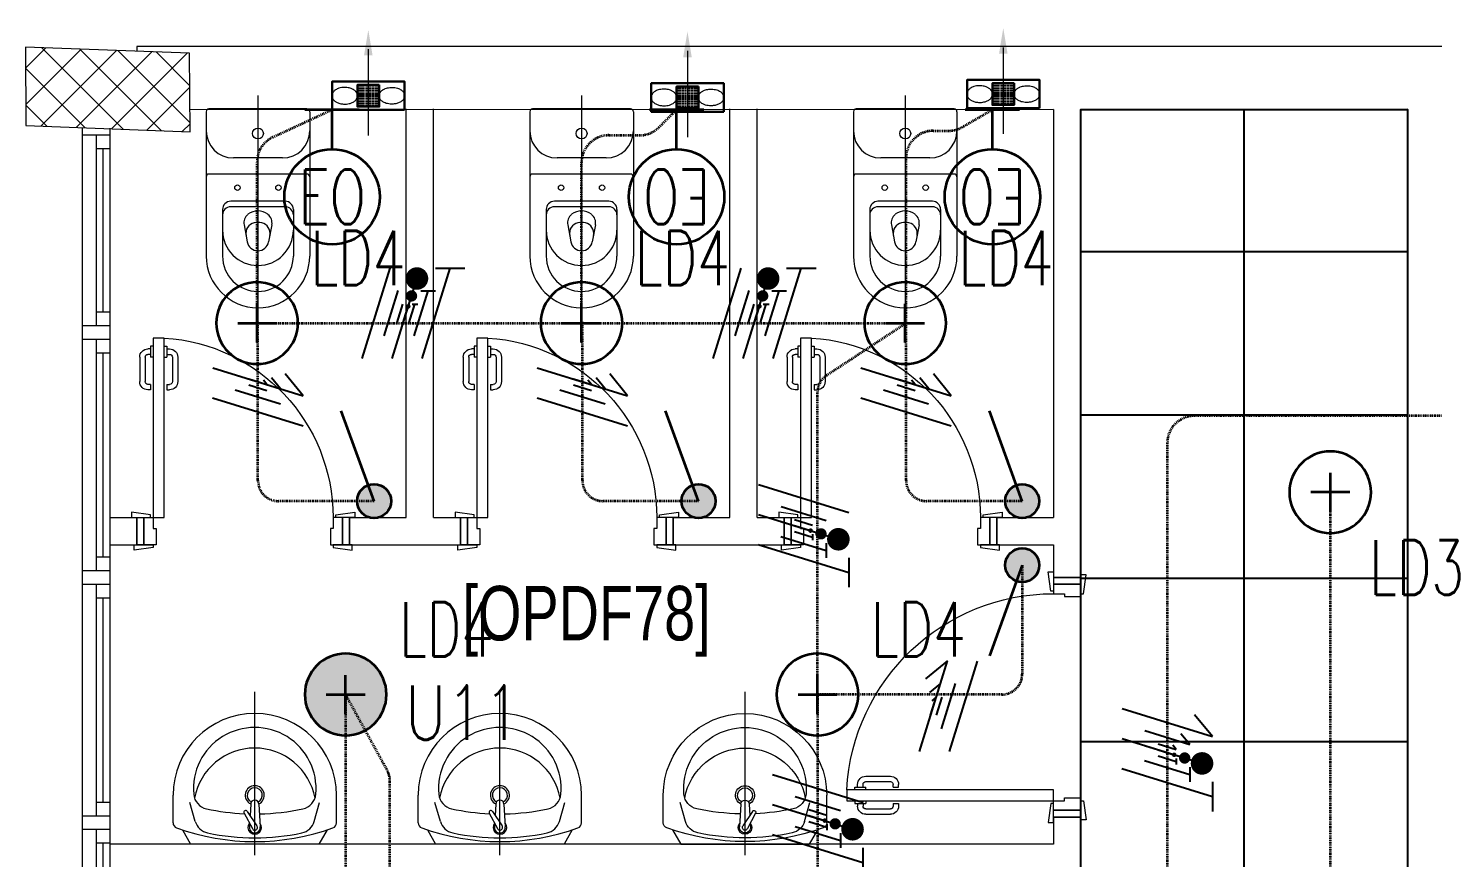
# Model space of a CAD drawing. Extents: x -12260 to 184725, y -29287 to 19916.
# Drawn here: x -1814 to 3344, y 5860 to 8907 of the extents above; entities that cross this region are included whole.
import ezdxf
from ezdxf.enums import TextEntityAlignment as Align

# ---------------------------------------------------------------- set-up
doc = ezdxf.new("R2010")
doc.units = 0
doc.header["$LTSCALE"] = 0.25
doc.linetypes.add('DASHDOT', pattern=[25.4, 12.7, -6.35, 0, -6.35])
doc.linetypes.add('DASHED2', pattern=[9.525, 6.35, -3.175])
for name, color, linetype, lineweight in [('01-First Floor-FUR$0$72_EGR_BASE_TEXT', 252, 'Continuous', 5), ('01-First Floor-FUR$0$Aluminum', 251, 'Continuous', 5), ('01-First Floor-FUR$0$C-HYDR-CTCH', 251, 'Continuous', 5), ('01-First Floor-FUR$0$Hatch', 252, 'Continuous', 5), ('01-First Floor-FUR$0$SANIT', 250, 'Continuous', 5), ('01-First Floor-FUR$0$Walls', 251, 'Continuous', 5), ('01-First Floor-FUR$0$Wooden Joinery', 251, 'Continuous', 5), ('E-LITE-CIRC', 6, 'Continuous', 25), ('E-LITE-CIRC-NUMB', 6, 'Continuous', 25), ('E-LITE-CLNG @ 100', 150, 'Continuous', 35), ('E-LITE-CLNG-CNDT', 6, 'DASHDOT', 35), ('E-LITE-CTRL', 6, 'Continuous', 25), ('E-LITE-IDEN', 6, 'Continuous', 25), ('E-LITE-SWCH @ 100', 3, 'Continuous', 35), ('E-POWR-CIRC-NUMB', 6, 'Continuous', 25), ('E-POWR-WALL @ 100', 4, 'Continuous', 35), ('E-POWR-WIRE', 6, 'Continuous', 25), ('E-POWR-WIRE @ 100', 6, 'Continuous', 25), ('E-POWR-WIRE @ 20', 6, 'Continuous', 25), ('E-POWR-WIRE @ 50', 6, 'Continuous', 25)]:
    doc.layers.add(name, color=color, linetype=linetype, lineweight=lineweight)
for name, color, linetype in [('01-First Floor-FUR$0$FALSE CEILING', 251, 'Continuous'), ('E-POWR-IDEN', 101, 'Continuous'), ('MC-EX-EQPM', 2, 'Continuous')]:
    doc.layers.add(name, color=color, linetype=linetype)
doc.styles.add('01-First Floor-FUR$0$X3G_ENTITY_9F38', font='swisscl.ttf', dxfattribs={"height": 0.2})
doc.styles.add('DC_SIMPLEX', font='SIMPLEX.shx', dxfattribs={"width": 0.7})

# ---------------------------------------------------------------- blocks, each defined once
blk = doc.blocks.new('DC_LT-CL-Point')
for p, q in [((0, -0.711), (0, 0.711)), ((0.711, 0), (-0.711, 0))]:
    blk.add_line(p, q)
blk.add_circle((0, 0), 1.5)
at = {"layer": 'E-LITE-CIRC-NUMB', "style": 'DC_SIMPLEX', "width": 0.7, "flags": 8}
blk.add_attdef('CIRCUIT', text='', height=2, rotation=360, dxfattribs=at).set_placement((-3.364, 1.5), align=Align.RIGHT)
at = {"layer": 'E-LITE-CTRL', "style": 'DC_SIMPLEX', "width": 0.7, "flags": 8}
blk.add_attdef('CONTROL', (3.364, -3.498), '', height=2, rotation=360, dxfattribs=at)
at = {"layer": 'E-LITE-IDEN', "style": 'DC_SIMPLEX', "width": 0.7, "flags": 8}
blk.add_attdef('TYPE', (3.364, 1.5), '', height=2, rotation=360, dxfattribs=at)
blk = doc.blocks.new('*U36')
blk.add_hatch(color=256).paths.add_polyline_path([(-0.08, -0.88, 1), (0.88, -0.08, 1)])
blk.add_line((0.4, -0.48), (1.607, -3.799))
blk.add_circle((0.4, -0.48), 0.625)
at = {"layer": 'E-LITE-CTRL', "style": 'DC_SIMPLEX', "width": 0.7, "flags": 8}
blk.add_attdef('CONTROL', (-26.627, -10.116), '', height=2, rotation=360, dxfattribs=at)
at = {"layer": 'E-LITE-IDEN', "style": 'DC_SIMPLEX', "width": 0.7, "flags": 8}
blk.add_attdef('TYPE', text='', height=2, rotation=360, dxfattribs=at).set_placement((-31.991, -10.116), align=Align.RIGHT)
blk = doc.blocks.new('*U303')
h = blk.add_hatch(color=254)
h.dxf.hatch_style = 1
edge = h.paths.add_edge_path()
edge.add_arc((0, 0), 1.5, 0, 360)
for p, q in [((0, -0.711), (0, 0.711)), ((0.711, 0), (-0.711, 0))]:
    blk.add_line(p, q)
blk.add_circle((0, 0), 1.5)
at = {"layer": 'E-LITE-CIRC-NUMB', "style": 'DC_SIMPLEX', "width": 0.7, "flags": 8}
blk.add_attdef('CIRCUIT', text='', height=2, rotation=360, dxfattribs=at).set_placement((-3.364, 1.5), align=Align.RIGHT)
at = {"layer": 'E-LITE-CTRL', "style": 'DC_SIMPLEX', "width": 0.7, "flags": 8}
blk.add_attdef('CONTROL', (3.364, -3.498), '', height=2, rotation=360, dxfattribs=at)
at = {"layer": 'E-LITE-IDEN', "style": 'DC_SIMPLEX', "width": 0.7, "flags": 8}
blk.add_attdef('TYPE', (3.364, 1.5), '', height=2, rotation=360, dxfattribs=at)
blk = doc.blocks.new('*U37')
blk.add_hatch(color=256).paths.add_polyline_path([(0.625, 0.625, 1), (-0.625, 0.625, 1)])
blk.add_line((0, 0.625), (1.2, 3.947))
blk.add_circle((0, 0.625), 0.625)
at = {"layer": 'E-LITE-CTRL', "style": 'DC_SIMPLEX', "width": 0.7, "flags": 8}
blk.add_attdef('CONTROL', (-26.627, -10.116), '', height=2, rotation=360, dxfattribs=at)
at = {"layer": 'E-LITE-IDEN', "style": 'DC_SIMPLEX', "width": 0.7, "flags": 8}
blk.add_attdef('TYPE', text='', height=2, rotation=360, dxfattribs=at).set_placement((-31.991, -10.116), align=Align.RIGHT)
blk = doc.blocks.new('*U40')
for p, q in [((-1.658, 1.617), (1.663, 0.587)), ((1.663, 0.587), (1.004, 1.389)), ((-1.66, 0.515), (1.66, -0.515)), ((-1.663, -0.587), (1.658, -1.617)), ((1.659, -1.078), (1.657, -2.157))]:
    blk.add_line(p, q)
at = {"const_width": 0.414}
blk.add_lwpolyline([(1.278, -0.19, 1), (1.277, -0.604, 1)], format="xyb", close=True, dxfattribs=at)
blk = doc.blocks.new('*U690')
at = {"layer": 'E-POWR-WIRE @ 100', "xscale": 100, "yscale": 100, "zscale": 100}
blk.add_blockref('*U40', (2368.9, 6246.7), dxfattribs=at)
at = {"layer": 'E-POWR-WIRE @ 20', "xscale": 20, "yscale": 20, "zscale": 20}
blk.add_blockref('*U40', (2368.9, 6246.7), dxfattribs=at)
at = {"layer": 'E-POWR-WIRE @ 50', "xscale": 50, "yscale": 50, "zscale": 50}
blk.add_blockref('*U40', (2368.9, 6246.7), dxfattribs=at)
blk = doc.blocks.new('*U43')
for p, q in [((-1.658, 1.617), (1.663, 0.587)), ((-1.66, 0.515), (1.66, -0.515)), ((-1.663, -0.587), (1.658, -1.617)), ((1.659, -1.078), (1.657, -2.157))]:
    blk.add_line(p, q)
at = {"const_width": 0.414}
blk.add_lwpolyline([(1.278, -0.19, 1), (1.277, -0.604, 1)], format="xyb", close=True, dxfattribs=at)
blk = doc.blocks.new('*U736')
at = {"layer": 'E-POWR-WIRE @ 100', "xscale": 100, "yscale": 100, "zscale": 100}
blk.add_blockref('*U43', (1085.7, 6004.9), dxfattribs=at)
at = {"layer": 'E-POWR-WIRE @ 20', "xscale": 20, "yscale": 20, "zscale": 20}
blk.add_blockref('*U43', (1085.7, 6004.9), dxfattribs=at)
at = {"layer": 'E-POWR-WIRE @ 50', "xscale": 50, "yscale": 50, "zscale": 50}
blk.add_blockref('*U43', (1085.7, 6004.9), dxfattribs=at)
blk = doc.blocks.new('*U737')
at = {"layer": 'E-POWR-WIRE @ 100', "xscale": 100, "yscale": 100, "zscale": 100}
blk.add_blockref('*U43', (1033.6, 7069.7), dxfattribs=at)
at = {"layer": 'E-POWR-WIRE @ 20', "xscale": 20, "yscale": 20, "zscale": 20}
blk.add_blockref('*U43', (1033.6, 7069.7), dxfattribs=at)
at = {"layer": 'E-POWR-WIRE @ 50', "xscale": 50, "yscale": 50, "zscale": 50}
blk.add_blockref('*U43', (1033.6, 7069.7), dxfattribs=at)
blk = doc.blocks.new('*U44')
for p, q in [((-1.617, -1.658), (-0.587, 1.663)), ((-0.515, -1.66), (0.515, 1.66)), ((0.587, -1.663), (1.617, 1.658)), ((1.078, 1.659), (2.157, 1.657))]:
    blk.add_line(p, q)
at = {"const_width": 0.414}
blk.add_lwpolyline([(0.19, 1.278, 1), (0.604, 1.277, 1)], format="xyb", close=True, dxfattribs=at)
blk = doc.blocks.new('*U738')
at = {"layer": 'E-POWR-WIRE @ 100', "xscale": 100, "yscale": 100, "zscale": 100}
blk.add_blockref('*U44', (863.6, 7859.7), dxfattribs=at)
at = {"layer": 'E-POWR-WIRE @ 20', "xscale": 20, "yscale": 20, "zscale": 20}
blk.add_blockref('*U44', (863.6, 7859.7), dxfattribs=at)
at = {"layer": 'E-POWR-WIRE @ 50', "xscale": 50, "yscale": 50, "zscale": 50}
blk.add_blockref('*U44', (863.6, 7859.7), dxfattribs=at)
blk = doc.blocks.new('*U739')
at = {"layer": 'E-POWR-WIRE @ 100', "xscale": 100, "yscale": 100, "zscale": 100}
blk.add_blockref('*U44', (-425.7, 7859.7, 0), dxfattribs=at)
at = {"layer": 'E-POWR-WIRE @ 20', "xscale": 20, "yscale": 20, "zscale": 20}
blk.add_blockref('*U44', (-425.7, 7859.7, 0), dxfattribs=at)
at = {"layer": 'E-POWR-WIRE @ 50', "xscale": 50, "yscale": 50, "zscale": 50}
blk.add_blockref('*U44', (-425.7, 7859.7, 0), dxfattribs=at)
blk = doc.blocks.new('*U45')
for p, q in [((-1.66, 0.515), (1.66, -0.515)), ((1.66, -0.515), (1.001, 0.287)), ((-1.663, -0.587), (1.658, -1.617))]:
    blk.add_line(p, q)
blk = doc.blocks.new('*U749')
at = {"layer": 'E-POWR-WIRE @ 100', "xscale": 100, "yscale": 100, "zscale": 100}
blk.add_blockref('*U45', (1409.9, 7608.3), dxfattribs=at)
at = {"layer": 'E-POWR-WIRE @ 20', "xscale": 20, "yscale": 20, "zscale": 20}
blk.add_blockref('*U45', (1409.9, 7608.3), dxfattribs=at)
at = {"layer": 'E-POWR-WIRE @ 50', "xscale": 50, "yscale": 50, "zscale": 50}
blk.add_blockref('*U45', (1409.9, 7608.3), dxfattribs=at)
blk = doc.blocks.new('*U750')
at = {"layer": 'E-POWR-WIRE @ 100', "xscale": 100, "yscale": 100, "zscale": 100}
blk.add_blockref('*U45', (221.6, 7608.3), dxfattribs=at)
at = {"layer": 'E-POWR-WIRE @ 20', "xscale": 20, "yscale": 20, "zscale": 20}
blk.add_blockref('*U45', (221.6, 7608.3), dxfattribs=at)
at = {"layer": 'E-POWR-WIRE @ 50', "xscale": 50, "yscale": 50, "zscale": 50}
blk.add_blockref('*U45', (221.6, 7608.3), dxfattribs=at)
blk = doc.blocks.new('*U751')
at = {"layer": 'E-POWR-WIRE @ 100', "xscale": 100, "yscale": 100, "zscale": 100}
blk.add_blockref('*U45', (-969.8, 7608.3, 0), dxfattribs=at)
at = {"layer": 'E-POWR-WIRE @ 20', "xscale": 20, "yscale": 20, "zscale": 20}
blk.add_blockref('*U45', (-969.8, 7608.3, 0), dxfattribs=at)
at = {"layer": 'E-POWR-WIRE @ 50', "xscale": 50, "yscale": 50, "zscale": 50}
blk.add_blockref('*U45', (-969.8, 7608.3, 0), dxfattribs=at)
blk = doc.blocks.new('*U46')
for p, q in [((-0.515, -1.66), (0.515, 1.66)), ((0.515, 1.66), (-0.287, 1.001)), ((0.587, -1.663), (1.617, 1.658))]:
    blk.add_line(p, q)
blk = doc.blocks.new('*U752')
at = {"layer": 'E-POWR-WIRE @ 100', "xscale": 100, "yscale": 100, "zscale": 100}
blk.add_blockref('*U46', (1510.2, 6417.2), dxfattribs=at)
at = {"layer": 'E-POWR-WIRE @ 20', "xscale": 20, "yscale": 20, "zscale": 20}
blk.add_blockref('*U46', (1510.2, 6417.2), dxfattribs=at)
at = {"layer": 'E-POWR-WIRE @ 50', "xscale": 50, "yscale": 50, "zscale": 50}
blk.add_blockref('*U46', (1510.2, 6417.2), dxfattribs=at)
blk = doc.blocks.new('*U180')
at = {"layer": 'MC-EX-EQPM', "lineweight": 9}
blk.add_hatch(color=15, dxfattribs=at).paths.add_polyline_path([(15.7, 160.3), (-15.7, 160.3), (0, 254.8)], flags=0)
at = {"layer": 'MC-EX-EQPM', "color": 15, "lineweight": 9}
blk.add_line((0, 183.8), (0, -132.9), dxfattribs=at)
at = {"layer": 'MC-EX-EQPM', "color": 2, "linetype": 'DASHED2', "lineweight": 30, "ltscale": 2.5}
for p, q in [((-32.6, 52.3), (-32.6, -27.5)), ((-26.4, 52.3), (-26.4, -27.5)), ((-17.2, 52.3), (-17.2, -27.5)), ((-6.9, 52.3), (-6.9, -27.5)), ((6.9, 52.3), (6.9, -27.5)), ((17.2, 52.3), (17.2, -27.5)), ((26.4, 52.3), (26.4, -27.5)), ((32.6, 52.3), (32.6, -27.5))]:
    blk.add_line(p, q, dxfattribs=at)
at = {"layer": 'MC-EX-EQPM', "color": 5, "lineweight": 30, "ltscale": 2.5}
blk.add_lwpolyline([(-133, -39.8), (133, -39.8), (133, 64.7), (-133, 64.7)], close=True, dxfattribs=at)
at = {"layer": 'MC-EX-EQPM', "color": 1, "lineweight": 30, "ltscale": 2.5}
blk.add_lwpolyline([(-39.9, 52.3), (39.9, 52.3), (39.9, -27.5), (-39.9, -27.5)], close=True, dxfattribs=at)
at = {"layer": 'MC-EX-EQPM', "color": 2, "lineweight": 9}
for points, knots in [([(-39.9, 12.4), (-39.9, 13.7), (-40, 14.9), (-40.4, 17.4), (-40.7, 18.6), (-41.5, 20.9), (-42, 22), (-43, 24), (-43.6, 25), (-44.9, 26.9), (-45.6, 27.7), (-47.4, 29.8), (-48.6, 31), (-51.1, 33), (-52.4, 34), (-55.1, 35.6), (-56.5, 36.4), (-59.4, 37.8), (-60.9, 38.4), (-65, 39.9), (-67.6, 40.7), (-73, 41.9), (-75.8, 42.3), (-81.5, 42.9), (-84.3, 43), (-90.7, 43), (-94.3, 42.7), (-101.2, 41.7), (-104.6, 40.9), (-110, 39.2), (-112.2, 38.4), (-116.4, 36.4), (-118.4, 35.3), (-121.7, 33.1), (-123.1, 32), (-125.6, 29.7), (-126.8, 28.4), (-128.8, 25.9), (-129.5, 24.7), (-130.9, 22.1), (-131.5, 20.8), (-132.4, 17.9), (-132.7, 16.4), (-133, 14), (-133, 13.2), (-133, 12.4)], [0, 0, 0, 0, 0.083152, 0.083152, 0.166304, 0.166304, 0.249457, 0.249457, 0.332609, 0.332609, 0.415761, 0.415761, 0.545395, 0.545395, 0.675028, 0.675028, 0.804662, 0.804662, 0.934296, 0.934296, 1.152782, 1.152782, 1.371268, 1.371268, 1.589754, 1.589754, 1.860357, 1.860357, 2.130959, 2.130959, 2.317705, 2.317705, 2.504451, 2.504451, 2.641391, 2.641391, 2.778331, 2.778331, 2.881554, 2.881554, 2.984776, 2.984776, 3.087999, 3.087999, 3.141593, 3.141593, 3.141593, 3.141593]), ([(-133, 12.4), (-133, 11.7), (-133, 10.9), (-132.7, 8.6), (-132.4, 7.1), (-131.5, 4.3), (-131, 2.9), (-129.6, 0.3), (-128.9, -0.9), (-127.2, -3.1), (-126.3, -4.1), (-124.4, -6), (-123.5, -6.8), (-121.4, -8.4), (-120.4, -9.1), (-117.5, -11), (-115.7, -11.9), (-111.8, -13.7), (-109.8, -14.4), (-105.7, -15.7), (-103.6, -16.2), (-99.3, -17.1), (-97.1, -17.4), (-90.1, -18.2), (-85.3, -18.3), (-77.2, -17.7), (-74, -17.2), (-67.7, -15.9), (-64.6, -15), (-59.7, -13.1), (-57.7, -12.2), (-54, -10.1), (-52.2, -9), (-49.2, -6.7), (-48, -5.6), (-45.8, -3.2), (-44.7, -1.9), (-43.1, 0.7), (-42.4, 1.9), (-41.3, 4.5), (-40.8, 5.9), (-40.2, 8.8), (-40, 10.2), (-39.9, 12), (-39.9, 12.2), (-39.9, 12.4)], [3.141593, 3.141593, 3.141593, 3.141593, 3.191222, 3.191222, 3.294445, 3.294445, 3.397668, 3.397668, 3.500891, 3.500891, 3.604114, 3.604114, 3.707337, 3.707337, 3.810559, 3.810559, 3.981855, 3.981855, 4.15315, 4.15315, 4.324446, 4.324446, 4.495741, 4.495741, 4.865323, 4.865323, 5.117184, 5.117184, 5.369044, 5.369044, 5.542485, 5.542485, 5.715925, 5.715925, 5.843378, 5.843378, 5.97083, 5.97083, 6.069787, 6.069787, 6.168745, 6.168745, 6.267702, 6.267702, 6.283185, 6.283185, 6.283185, 6.283185]), ([(39.9, 12.4), (39.9, 13.7), (40, 14.9), (40.4, 17.4), (40.7, 18.6), (41.5, 20.9), (42, 22), (43, 24), (43.6, 25), (44.9, 26.9), (45.6, 27.7), (47.4, 29.8), (48.6, 31), (51.1, 33), (52.4, 34), (55.1, 35.6), (56.5, 36.4), (59.4, 37.8), (60.9, 38.4), (65, 39.9), (67.6, 40.7), (73, 41.9), (75.8, 42.3), (81.5, 42.9), (84.3, 43), (90.7, 43), (94.3, 42.7), (101.2, 41.7), (104.6, 40.9), (110, 39.2), (112.2, 38.4), (116.4, 36.4), (118.4, 35.3), (121.7, 33.1), (123.1, 32), (125.6, 29.7), (126.8, 28.4), (128.8, 25.9), (129.5, 24.7), (130.9, 22.1), (131.5, 20.8), (132.4, 17.9), (132.7, 16.4), (133, 14), (133, 13.2), (133, 12.4)], [0, 0, 0, 0, 0.083152, 0.083152, 0.166304, 0.166304, 0.249457, 0.249457, 0.332609, 0.332609, 0.415761, 0.415761, 0.545395, 0.545395, 0.675028, 0.675028, 0.804662, 0.804662, 0.934296, 0.934296, 1.152782, 1.152782, 1.371268, 1.371268, 1.589754, 1.589754, 1.860357, 1.860357, 2.130959, 2.130959, 2.317705, 2.317705, 2.504451, 2.504451, 2.641391, 2.641391, 2.778331, 2.778331, 2.881554, 2.881554, 2.984776, 2.984776, 3.087999, 3.087999, 3.141593, 3.141593, 3.141593, 3.141593]), ([(133, 12.4), (133, 11.7), (133, 10.9), (132.7, 8.6), (132.4, 7.1), (131.5, 4.3), (131, 2.9), (129.6, 0.3), (128.9, -0.9), (127.2, -3.1), (126.3, -4.1), (124.4, -6), (123.5, -6.8), (121.4, -8.4), (120.4, -9.1), (117.5, -11), (115.7, -11.9), (111.8, -13.7), (109.8, -14.4), (105.7, -15.7), (103.6, -16.2), (99.3, -17.1), (97.1, -17.4), (90.1, -18.2), (85.3, -18.3), (77.2, -17.7), (74, -17.2), (67.7, -15.9), (64.6, -15), (59.7, -13.1), (57.7, -12.2), (54, -10.1), (52.2, -9), (49.2, -6.7), (48, -5.6), (45.8, -3.2), (44.7, -1.9), (43.1, 0.7), (42.4, 1.9), (41.3, 4.5), (40.8, 5.9), (40.2, 8.8), (40, 10.2), (39.9, 12), (39.9, 12.2), (39.9, 12.4)], [3.141593, 3.141593, 3.141593, 3.141593, 3.191222, 3.191222, 3.294445, 3.294445, 3.397668, 3.397668, 3.500891, 3.500891, 3.604114, 3.604114, 3.707337, 3.707337, 3.810559, 3.810559, 3.981855, 3.981855, 4.15315, 4.15315, 4.324446, 4.324446, 4.495741, 4.495741, 4.865323, 4.865323, 5.117184, 5.117184, 5.369044, 5.369044, 5.542485, 5.542485, 5.715925, 5.715925, 5.843378, 5.843378, 5.97083, 5.97083, 6.069787, 6.069787, 6.168745, 6.168745, 6.267702, 6.267702, 6.283185, 6.283185, 6.283185, 6.283185])]:
    blk.add_open_spline(points, degree=3, knots=knots, dxfattribs=at)
blk = doc.blocks.new('*U182')
for p, q in [((-1, 0), (1, 0)), ((0, -1.45), (0, 0))]:
    blk.add_line(p, q)
blk.add_circle((0, -3.2), 1.75)
at = {"layer": 'E-POWR-CIRC-NUMB', "style": 'DC_SIMPLEX', "width": 0.7, "flags": 8}
blk.add_attdef('CIRCUIT', (3.364, 5.671), '', height=2, rotation=360, dxfattribs=at)
at = {"layer": 'E-POWR-IDEN', "style": 'DC_SIMPLEX', "width": 0.7, "flags": 8}
blk.add_attdef('TYPE', text='', height=2, rotation=180, dxfattribs=at).set_placement((0, -3.2), align=Align.MIDDLE_CENTER)
blk = doc.blocks.new('*U183')
for p, q in [((-1, 0), (1, 0)), ((0, -1.45), (0, 0))]:
    blk.add_line(p, q)
blk.add_circle((0, -3.2), 1.75)
at = {"layer": 'E-POWR-CIRC-NUMB', "style": 'DC_SIMPLEX', "width": 0.7, "flags": 8}
blk.add_attdef('CIRCUIT', (3.364, 5.671), '', height=2, rotation=360, dxfattribs=at)
at = {"layer": 'E-POWR-IDEN', "style": 'DC_SIMPLEX', "width": 0.7, "flags": 8}
blk.add_attdef('TYPE', text='', height=2, rotation=180, dxfattribs=at).set_placement((0, -3.2), align=Align.MIDDLE_CENTER)
blk = doc.blocks.new('*U184')
for p, q in [((-1, 0), (1, 0)), ((0, -1.45), (0, 0))]:
    blk.add_line(p, q)
blk.add_circle((0, -3.2), 1.75)
at = {"layer": 'E-POWR-CIRC-NUMB', "style": 'DC_SIMPLEX', "width": 0.7, "flags": 8}
blk.add_attdef('CIRCUIT', (3.364, 5.671), '', height=2, rotation=360, dxfattribs=at)
at = {"layer": 'E-POWR-IDEN', "style": 'DC_SIMPLEX', "width": 0.7, "flags": 8}
blk.add_attdef('TYPE', text='', height=2, rotation=180, dxfattribs=at).set_placement((0, -3.2), align=Align.MIDDLE_CENTER)
blk = doc.blocks.new('01-First Floor-FUR$0$A$C72370EFE')
at = {"layer": '01-First Floor-FUR$0$Wooden Joinery'}
for p, q in [((-0.01, -0.04), (-0.02, -0.04)), ((-0.01, -0.03), (-0.01, -0.07)), ((0, -0.03), (-0.01, -0.03)), ((0.04, -0.03), (0.05, -0.03)), ((0.05, -0.03), (0.05, -0.07)), ((0.05, -0.04), (0.06, -0.04)), ((-0.05, -0.07), (-0.05, -0.16)), ((-0.03, -0.07), (-0.03, -0.16)), ((-0.01, -0.06), (-0.02, -0.06)), ((0, -0.07), (-0.01, -0.07)), ((0.04, -0.07), (0.05, -0.07)), ((0.05, -0.06), (0.06, -0.06)), ((0.07, -0.07), (0.07, -0.16)), ((0.09, -0.07), (0.09, -0.16)), ((-0.01, -0.17), (-0.02, -0.17)), ((-0.01, -0.19), (-0.02, -0.19)), ((-0.01, -0.17), (-0.01, -0.19)), ((0.05, -0.17), (0.06, -0.17)), ((0.05, -0.17), (0.05, -0.19)), ((0.05, -0.19), (0.06, -0.19))]:
    blk.add_line(p, q, dxfattribs=at)
for centre, radius, start, end in [((-0.02, -0.07), 0.03, 90, 180), ((0.06, -0.07), 0.03, 0, 90), ((-0.02, -0.07), 0.01, 90, 180), ((0.06, -0.07), 0.01, 0, 90), ((-0.02, -0.16), 0.03, 180, 270), ((-0.02, -0.16), 0.01, 180, 270), ((0.06, -0.16), 0.01, 270, 0), ((0.06, -0.16), 0.03, 270, 0)]:
    blk.add_arc(centre, radius, start, end, dxfattribs=at)
blk = doc.blocks.new('01-First Floor-FUR$0$A$C268A7CF0')
at = {"layer": '01-First Floor-FUR$0$Wooden Joinery'}
for points in [[(80, 758.8), (80, 768.8), (10, 778.8), (10, 758.8)], [(740, 758.8), (740, 768.8), (810, 778.8), (810, 758.8)], [(70, 658.8), (70, 648.8), (0, 638.8), (0, 658.8)], [(120, 658.8), (120, 0), (80, 0), (80, 658.8)], [(750, 658.8), (750, 648.8), (820, 638.8), (820, 658.8)]]:
    blk.add_lwpolyline(points, close=True, dxfattribs=at)
for points in [[(45, 658.8), (45, 758.8), (20, 758.8), (20, 658.8), (45, 658.8)], [(45, 658.8), (80, 658.8), (80, 698.8), (90, 698.8), (90, 758.8), (45, 758.8), (45, 658.8)], [(775, 658.8), (740, 658.8), (740, 698.8), (730, 698.8), (730, 758.8), (775, 758.8), (775, 658.8)], [(775, 658.8), (775, 758.8), (800, 758.8), (800, 658.8), (775, 658.8)]]:
    blk.add_lwpolyline(points, dxfattribs=at)
blk.add_arc((80, 658.8), 660, 273.4748, 0, dxfattribs=at)
at = {"layer": '01-First Floor-FUR$0$Wooden Joinery', "xscale": 999.9999999998854, "yscale": 999.9999999998854, "zscale": 999.9999999998854, "rotation": 180}
blk.add_blockref('01-First Floor-FUR$0$A$C72370EFE', (120, 0), dxfattribs=at)
blk = doc.blocks.new('01-First Floor-FUR$0$A$C5FCA3E6B')
at = {"layer": '01-First Floor-FUR$0$Wooden Joinery'}
for points in [[(80, 858.9), (80, 868.9), (10, 878.9), (10, 858.9)], [(840, 858.9), (840, 868.9), (910, 878.9), (910, 858.9)], [(70, 758.9), (70, 748.9), (0, 738.9), (0, 758.9)], [(120, 758.9), (120, 0), (80, 0), (80, 758.9)], [(850, 758.9), (850, 748.9), (920, 738.9), (920, 758.9)]]:
    blk.add_lwpolyline(points, close=True, dxfattribs=at)
for points in [[(45, 758.9), (45, 858.9), (20, 858.9), (20, 758.9), (45, 758.9)], [(45, 758.9), (80, 758.9), (80, 798.9), (90, 798.9), (90, 858.9), (45, 858.9), (45, 758.9)], [(875, 758.9), (840, 758.9), (840, 798.9), (830, 798.9), (830, 858.9), (875, 858.9), (875, 758.9)], [(875, 758.9), (875, 858.9), (900, 858.9), (900, 758.9), (875, 758.9)]]:
    blk.add_lwpolyline(points, dxfattribs=at)
blk.add_arc((80, 758.9), 760, 273.0171, 0, dxfattribs=at)
at = {"layer": '01-First Floor-FUR$0$Wooden Joinery', "xscale": 999.9999999998854, "yscale": 999.9999999998854, "zscale": 999.9999999998854, "rotation": 180}
blk.add_blockref('01-First Floor-FUR$0$A$C72370EFE', (120, 0), dxfattribs=at)
blk = doc.blocks.new('01-First Floor-FUR$0$lav-manta 60')
at = {"layer": '01-First Floor-FUR$0$SANIT'}
for p, q in [((-0.2658, -0.0529), (-0.2358, 0)), ((-0.2358, 0), (0.2358, 0)), ((0, 0.04), (0, -0.56)), ((0.2658, -0.0529), (0.2358, 0)), ((-0.3, -0.0789), (-0.3, -0.18)), ((-0.2185, -0.0841), (-0.2383, -0.1537)), ((-0.015, -0.1473), (-0.0199, -0.064)), ((0.0274, -0.121), (-0.0078, -0.0673)), ((0.0389, -0.1142), (0.0087, -0.0575)), ((0.0191, -0.077), (0.0199, -0.064)), ((0.2185, -0.0841), (0.2383, -0.1537)), ((0.3, -0.0789), (0.3, -0.18)), ((0.015, -0.1473), (0.0174, -0.1057))]:
    blk.add_line(p, q, dxfattribs=at)
for centre, radius, start, end in [((0, -0.8557), 0.8457, 70.1771, 109.8229), ((-0.1608, -0.1006), 0.06, 101.8086, 164.0794), ((0, -0.8696), 0.8457, 78.1914, 101.8086), ((0, -0.0617), 0.025, 320.7474, 220.368), ((0, -0.0617), 0.02, 353.2671, 186.682), ((0.1608, -0.1006), 0.06, 15.9206, 78.1914), ((-0.28, -0.0789), 0.02, 109.8229, 180), ((0, -0.0617), 0.00966, 25.4127, 215.9577), ((0.28, -0.0789), 0.02, 0, 70.1771), ((-0.1645, -0.189), 0.06, 102.0883, 174.8142), ((0, -0.9572), 0.8457, 91.1572, 102.0883), ((0, -0.18), 0.035, 115.3106, 64.6894), ((0, -0.1473), 0.015, 180, 0), ((0, -0.9572), 0.8457, 88.5486, 88.844), ((0.0332, -0.1176), 0.00666, 210.6852, 30.6852), ((0, -0.9572), 0.8457, 77.9117, 87.4274), ((0.1645, -0.189), 0.06, 5.1858, 77.9117), ((0, -0.18), 0.3, 180, 0), ((0, -0.2039), 0.2252, 174.8142, 5.1858), ((0, -0.1282), 0.2252, 190.6097, 349.3903), ((0, -0.18), 0.0275, 117.1496, 62.8504)]:
    blk.add_arc(centre, radius, start, end, dxfattribs=at)
blk = doc.blocks.new('01-First Floor-FUR$0$WC manta')
at = {"layer": '01-First Floor-FUR$0$SANIT'}
for p, q in [((-0.13, 0.18), (-0.13, -0.18)), ((-0.12, 0.19), (0.41, 0.19)), ((0.109, 0.18), (0.109, -0.18)), ((0.239, 0.13), (0.41, 0.13)), ((0.05, 0.09), (0.05, -0.09)), ((0.209, 0.1), (0.209, -0.1)), ((0.229, 0.1), (0.229, -0.1)), ((-0.18, 0), (0.65, 0)), ((0.2955, 0.051), (0.3581, 0.0393)), ((0.2955, -0.051), (0.3581, -0.0393)), ((0.239, -0.13), (0.41, -0.13)), ((-0.12, -0.19), (0.41, -0.19))]:
    blk.add_line(p, q, dxfattribs=at)
for centre, radius in [((0.159, 0.0752), 0.01), ((-0.04, 0), 0.02), ((0.159, -0.0753), 0.01)]:
    blk.add_circle(centre, radius, dxfattribs=at)
for centre, radius, start, end in [((-0.12, 0.18), 0.01, 90, 180), ((-0.05, 0.09), 0.1, 0, 90), ((0.119, 0.18), 0.01, 90, 180), ((0.41, 0), 0.19, 270, 90), ((0.239, 0.1), 0.03, 90, 180), ((0.259, 0.1), 0.03, 90, 180), ((0.3147, 0), 0.13, 270, 90), ((0.41, 0), 0.13, 270, 90), ((0.2882, 0.0117), 0.04, 79.4289, 141.525), ((0.3029, 0), 0.0588, 141.525, 218.475), ((0.3454, 0), 0.0588, 166.4176, 193.5824), ((0.3271, 0.0044), 0.04, 79.4289, 166.4176), ((0.3507, 0), 0.04, 280.5711, 79.4289), ((0.2882, -0.0117), 0.04, 218.475, 280.5711), ((0.3271, -0.0044), 0.04, 193.5824, 280.5711), ((-0.05, -0.09), 0.1, 270, 0), ((0.239, -0.1), 0.03, 180, 270), ((0.259, -0.1), 0.03, 180, 270), ((-0.12, -0.18), 0.01, 180, 270), ((0.119, -0.18), 0.01, 180, 270)]:
    blk.add_arc(centre, radius, start, end, dxfattribs=at)
blk = doc.blocks.new('01-First Floor-FUR')
at = {"layer": '01-First Floor-FUR$0$Hatch'}
h = blk.add_hatch(dxfattribs=at)
h.set_pattern_fill('ANSI37', color=256, scale=30)
h.set_pattern_definition([(45, (-1823.345, -13062.25), (-67.35192, 67.35192), []), (135, (-1823.345, -13062.25), (-67.35192, -67.35192), [])])
h.paths.add_polyline_path([(49129.3, 8855.6), (48525.4, 8847.5), (48529.3, 8559.1), (49133.2, 8567.2)])
h.paths.add_polyline_path([(41968.6, 8847.9), (41385, 8842.5), (41365.1, 8551.1), (41948.6, 8556.5)])
h.paths.add_polyline_path([(27591.6, 8840.5), (26992.5, 8836.4), (26986.8, 8543.4), (27585.9, 8547.5)])
h.paths.add_polyline_path([(34776.8, 8842.7), (34175.6, 8835.2), (34167.4, 8549.5), (34768.6, 8557)])
h.paths.add_polyline_path([(20372.4, 8849.8), (19765.9, 8827.9), (19780.4, 8535.4), (20386.9, 8557.2)])
h.paths.add_polyline_path([(13635.8, 8839.4), (12413.8, 8863.3), (12407.4, 8567.2), (13629.3, 8543.3)])
h.paths.add_polyline_path([(13649.8, 1639.3), (12434.8, 1623.6), (12421.4, 1331.2), (13636.4, 1346.9)])
h.paths.add_polyline_path([(13623.8, -5553.9), (12420.7, -5569.8), (12415, -5862.9), (13618.1, -5846.9)])
h.paths.add_polyline_path([(13642.3, -12752.6), (12445.6, -12764), (12448.4, -13058.5), (13645.1, -13047)])
h.paths.add_polyline_path([(6007.3, -12750.5), (5403.7, -12754.2), (5414.4, -13039.6), (6017.9, -13035.9)])
h.paths.add_polyline_path([(5991.8, -5552.5), (5395, -5550.9), (5394.9, -5852.1), (5991.7, -5853.6)])
h.paths.add_polyline_path([(6001.7, 1637.1), (5382.4, 1638.3), (5371.8, 1335.4), (5991.1, 1334.1)])
h.paths.add_polyline_path([(5978.4, 8816.5), (5377.7, 8830.9), (5374.1, 8541.3), (5974.8, 8526.8)])
h.paths.add_polyline_path([(-1220.7, 8814.6), (-1823.3, 8837.3), (-1821.5, 8549), (-1218.8, 8526.3)])
h.paths.add_polyline_path([(-1213, -5563.7), (-1815, -5570.7), (-1811.6, -5862.3), (-1209.6, -5855.3)])
h.paths.add_polyline_path([(-1195.5, -12758.3), (-1793.9, -12759.3), (-1789, -13060), (-1190.6, -13059)])
h.paths.add_polyline_path([(20391.2, -12745), (19785.5, -12758), (19791.3, -13059.2), (20396.9, -13046.2)])
h.paths.add_polyline_path([(20384.7, -5552.6), (19790.3, -5570.1), (19792.4, -5866.7), (20386.8, -5849.1)])
h.paths.add_polyline_path([(20376, 1655.5), (19777, 1647.8), (19781.1, 1347.6), (20380, 1355.3)])
h.paths.add_polyline_path([(27576.3, 1640.2), (26974.4, 1644.9), (26978.6, 1352.8), (27580.6, 1348.1)])
h.paths.add_polyline_path([(27580.1, -5542.5), (26976.2, -5560), (26989.7, -5860.1), (27589.8, -5839.1)])
h.paths.add_polyline_path([(27596.2, -12758.5), (26992.3, -12751.9), (26990, -13037.6), (27593.8, -13044.2)])
h.paths.add_polyline_path([(34794.7, -12748), (34197.4, -12762.6), (34206.4, -13062.3), (34803.7, -13047.7)])
h.paths.add_polyline_path([(34787.4, -5559.7), (34186.1, -5557.7), (34187.2, -5855), (34788.5, -5856.9)])
h.paths.add_polyline_path([(34750.9, 1644.2), (34170.1, 1648.9), (34189.8, 1359), (34770.6, 1354.3)])
h.paths.add_polyline_path([(41954.3, 1643.4), (41356.7, 1657.2), (41358.7, 1365.3), (41956.3, 1351.5)])
h.paths.add_polyline_path([(41955.3, -5555.1), (41386.9, -5562.7), (41388.7, -5856.9), (41957.1, -5849.3)])
h.paths.add_polyline_path([(41992.3, -12752.3), (41387.1, -12754.9), (41388.4, -13059.5), (41993.7, -13056.8)])
h.paths.add_polyline_path([(49166.6, -12752.8), (48578.6, -12736.7), (48565.4, -13043.9), (49153.3, -13060)])
h.paths.add_polyline_path([(49150.8, -5553.4), (48547.6, -5552.3), (48545.6, -5848.8), (49148.8, -5849.9)])
at = {"layer": '01-First Floor-FUR$0$Aluminum'}
for p, q in [((-1614, 1860.8), (-1614, 8540)), ((-1614, 8515), (-1514, 8515)), ((-1564, 8515), (-1564, 7815)), ((-1514, 8540), (-1514, 1860.8)), ((-1564, 8465), (-1514, 8465)), ((-1539, 8465), (-1539, 7865)), ((-1564, 7865), (-1514, 7865)), ((-1614, 7815), (-1514, 7815)), ((-1614, 7765), (-1514, 7765)), ((-1564, 7765), (-1564, 6915)), ((-1564, 7715), (-1514, 7715)), ((-1539, 7715), (-1539, 6965)), ((-1564, 6965), (-1514, 6965)), ((-1614, 6915), (-1514, 6915)), ((-1614, 6865), (-1514, 6865)), ((-1564, 6865), (-1564, 6015)), ((-1564, 6815), (-1514, 6815)), ((-1539, 6815), (-1539, 6065)), ((-1564, 6065), (-1514, 6065)), ((-1614, 6015), (-1514, 6015)), ((-1614, 5965), (-1514, 5965)), ((-1564, 5965), (-1564, 5115)), ((-1564, 5915), (-1514, 5915)), ((-1539, 5915), (-1539, 5165))]:
    blk.add_line(p, q, dxfattribs=at)
at = {"layer": '01-First Floor-FUR$0$C-HYDR-CTCH', "elevation": 0, "flags": 128}
blk.add_lwpolyline([(-1821.5, 8549), (-1218.8, 8526.3), (-1220.7, 8814.6), (-1823.3, 8837.3), (-1821.5, 8549)], dxfattribs=at)
at = {"layer": '01-First Floor-FUR$0$FALSE CEILING', "linetype": 'Continuous'}
for p, q in [((2651, 2686.9), (2651, 8608.6)), ((2051, 8086.9), (3250.4, 8086.9)), ((2051, 7486.9), (3250.4, 7486.9)), ((2051, 6886.9), (3250.4, 6886.9)), ((2051, 6286.9), (3250.4, 6286.9))]:
    blk.add_line(p, q, dxfattribs=at)
at = {"layer": '01-First Floor-FUR$0$FALSE CEILING'}
blk.add_lwpolyline([(3250.4, 2686.9), (2051, 2686.9), (2051, 8608.6), (3250.4, 8608.6)], close=True, dxfattribs=at)
at = {"layer": '01-First Floor-FUR$0$Walls'}
for p, q in [((6036.2, 8840), (-1414, 8840)), ((-1414, 8840), (-1414, 8821.9)), ((1951, 8608.6, 0), (-1219.3, 8607.2, 0)), ((-425.7, 7110), (-425.7, 8610)), ((-325.7, 7110), (-325.7, 8610)), ((762.7, 7110), (762.7, 8610)), ((862.7, 7110), (862.7, 8610)), ((1951, 8608.6), (1951, 7110)), ((3250.4, 8609.1, 0), (2051, 8608.6, 0)), ((2051, 8608.6), (2051, 6890)), ((3250.4, 8609.1), (3250.4, 3886.9)), ((-1514, 7110), (-1414, 7110)), ((-1414, 7110), (-1414, 7010)), ((-634, 7110), (-425.7, 7110)), ((-634, 7110), (-634, 7010)), ((-325.7, 7110), (-225.7, 7110)), ((-225.7, 7110), (-225.7, 7010)), ((554.3, 7110), (554.3, 7010)), ((554.3, 7110), (762.7, 7110)), ((862.7, 7110), (962.7, 7110)), ((962.7, 7110), (962.7, 7010)), ((1742.7, 7110), (1742.7, 7010)), ((1742.7, 7110), (1951, 7110)), ((-1514, 7010), (-1414, 7010)), ((-634, 7010), (-225.7, 7010)), ((554.3, 7010), (962.7, 7010)), ((1742.7, 7010), (1951, 7010)), ((1951, 7010), (1951, 6890)), ((1951, 6890), (2051, 6890)), ((1951, 6010), (1951, 5910)), ((1951, 6010), (2051, 6010)), ((2051, 6010), (2051, 5710)), ((1951, 5910), (-1514, 5910))]:
    blk.add_line(p, q, dxfattribs=at)
at = {"layer": '01-First Floor-FUR$0$SANIT'}
for name, p, xscale, yscale, zscale, rotation in [('01-First Floor-FUR$0$WC manta', (-969.8, 8480), 999.9999999999995, 999.9999999999995, 999.9999999999995, 270), ('01-First Floor-FUR$0$WC manta', (218.5, 8480), 999.9999999999995, 999.9999999999995, 999.9999999999995, 270), ('01-First Floor-FUR$0$WC manta', (1406.8, 8480), 999.9999999999995, 999.9999999999995, 999.9999999999995, 270), ('01-First Floor-FUR$0$lav-manta 60', (-981.5, 5910), 1000.000000000223, 1000.000000000223, 1000.000000000223, 180), ('01-First Floor-FUR$0$lav-manta 60', (-81.5, 5910), 1000.000000000223, 1000.000000000223, 1000.000000000223, 180), ('01-First Floor-FUR$0$lav-manta 60', (818.5, 5910), -1000.000000000223, 1000.000000000223, 1000.000000000223, 180)]:
    blk.add_blockref(name, p, dxfattribs=dict(at, xscale=xscale, yscale=yscale, zscale=zscale, rotation=rotation))
at = {"layer": '01-First Floor-FUR$0$Wooden Joinery', "xscale": -1}
for name, p, rotation in [('01-First Floor-FUR$0$A$C268A7CF0', (-1434, 7768.8), 180), ('01-First Floor-FUR$0$A$C268A7CF0', (-245.7, 7768.8), 180), ('01-First Floor-FUR$0$A$C268A7CF0', (942.7, 7768.8), 180), ('01-First Floor-FUR$0$A$C5FCA3E6B', (1192.1, 5990), 270)]:
    blk.add_blockref(name, p, dxfattribs=dict(at, rotation=rotation))
at = {"layer": '01-First Floor-FUR$0$72_EGR_BASE_TEXT', "insert": (236.7, 6858.7), "char_height": 200, "attachment_point": 2, "style": '01-First Floor-FUR$0$X3G_ENTITY_9F38'}
blk.add_mtext('[OPDF78]', dxfattribs=at)

msp = doc.modelspace()

# ---------------------------------------------------------------- linework, layer by layer
at = {"layer": 'E-LITE-CLNG-CNDT'}
for points in [[(-972.9, 7823.8), (-972.9, 8416, -0.292115), (-915, 8506.7), (-697.6, 8607.5)], [(218.5, 7830), (218.5, 8413.3, -0.414214), (318.5, 8513.3), (431.7, 8513.3, 0.198912), (502.5, 8542.5), (567.4, 8607.5)], [(1409.9, 7823.8), (1409.9, 8430, -0.414214), (1509.9, 8530), (1566, 8530, 0.131652), (1616, 8543.4), (1726.9, 8607.5)], [(647.9, 7170.3), (296.6, 7170.3, -0.414214), (221.6, 7245.3), (221.6, 7830)], [(1084.7, 6460), (1084.7, 7569.7, -0.252526), (1118.6, 7632.4), (1409.9, 7823.8)], [(1836.2, 7170.3), (1484.9, 7170.3, -0.414214), (1409.9, 7245.3), (1409.9, 7830)], [(1836.6, 6934.8), (1836.6, 6535, -0.414214), (1761.6, 6460), (1084.7, 6460)]]:
    msp.add_lwpolyline(points, format="xyb", dxfattribs=at)
at = {"layer": 'E-LITE-CLNG-CNDT', "elevation": 0}
msp.add_lwpolyline([(-972.9, 7823.8), (1409.9, 7823.8)], dxfattribs=at)
msp.add_lwpolyline([(-543.5, 7170.3), (-894.8, 7170.3, -0.414214), (-969.8, 7245.3), (-969.8, 7830)], format="xyb", dxfattribs=at)
at = {"layer": 'E-LITE-CLNG-CNDT', "color": 1}
for points in [[(5365.9, 2993.2), (5365.9, 7383.3, 0.414214), (5265.9, 7483.3), (2468.9, 7483.3, 0.414214), (2368.9, 7383.3), (2368.9, 5390.8)], [(2368.9, 5390.8), (2129.3, 5665.6, 0.216773), (2053.9, 5699.9), (-385, 5699.9, -0.414214), (-485, 5799.9), (-485, 6138, 0.126235), (-497.3, 6186.1), (-647.8, 6460)]]:
    msp.add_lwpolyline(points, format="xyb", dxfattribs=at)
at = {"layer": 'E-LITE-CLNG-CNDT'}
for points in [[(2967.5, 7202.6), (2965.6, 3737.6)], [(1084.7, 6460), (1084.7, 3720)]]:
    msp.add_lwpolyline(points, dxfattribs=at)
at = {"layer": 'E-LITE-CLNG-CNDT', "color": 1}
msp.add_lwpolyline([(-647.8, 6460), (-647.8, 3720)], dxfattribs=at)

# ---------------------------------------------------------------- block references
at = {"layer": 'E-LITE-CLNG @ 100'}
ref = msp.add_blockref('DC_LT-CL-Point', (-972.9, 7823.8, 0), dxfattribs=dict(at, xscale=-99.99999999999999, yscale=99.99999999999999, zscale=99.99999999999999))
ref.add_attrib('TYPE', 'LD4', (-776.5, 7963.1, 0), dxfattribs={"layer": 'E-LITE-IDEN', "height": 200, "style": 'DC_SIMPLEX', "width": 0.7, "flags": 8})
ref = msp.add_blockref('DC_LT-CL-Point', (218.5, 7823.8), dxfattribs=dict(at, xscale=-99.99999999999999, yscale=99.99999999999999, zscale=99.99999999999999))
ref.add_attrib('TYPE', 'LD4', (414.9, 7963.1), dxfattribs={"layer": 'E-LITE-IDEN', "height": 200, "style": 'DC_SIMPLEX', "width": 0.7, "flags": 8})
ref = msp.add_blockref('DC_LT-CL-Point', (1406.8, 7823.8), dxfattribs=dict(at, xscale=-99.99999999999999, yscale=99.99999999999999, zscale=99.99999999999999))
ref.add_attrib('TYPE', 'LD4', (1603.2, 7963.1), dxfattribs={"layer": 'E-LITE-IDEN', "height": 200, "style": 'DC_SIMPLEX', "width": 0.7, "flags": 8})
ref = msp.add_blockref('DC_LT-CL-Point', (2967.5, 7202.6), dxfattribs=dict(at, xscale=-100, yscale=100, zscale=100, rotation=180))
ref.add_attrib('TYPE', 'LD3', (3110.1, 6826.5), dxfattribs={"layer": 'E-LITE-IDEN', "height": 200, "rotation": 0, "style": 'DC_SIMPLEX', "width": 0.7, "flags": 8})
ref = msp.add_blockref('*U303', (-647.8, 6460), dxfattribs=dict(at, xscale=-99.99999999999999, yscale=99.99999999999999, zscale=99.99999999999999))
ref.add_attrib('TYPE', 'LD4', (-451.4, 6599.3), dxfattribs={"layer": 'E-LITE-IDEN', "height": 200, "style": 'DC_SIMPLEX', "width": 0.7, "flags": 8})
ref = msp.add_blockref('DC_LT-CL-Point', (1084.7, 6460), dxfattribs=dict(at, xscale=-99.99999999999999, yscale=99.99999999999999, zscale=99.99999999999999))
ref.add_attrib('TYPE', 'LD4', (1281.1, 6599.3), dxfattribs={"layer": 'E-LITE-IDEN', "height": 200, "style": 'DC_SIMPLEX', "width": 0.7, "flags": 8})
at = {"layer": 'E-LITE-CLNG-CNDT'}
msp.add_blockref('01-First Floor-FUR', (0, 0), dxfattribs=at)
at = {"layer": 'E-LITE-SWCH @ 100', "xscale": 100, "yscale": 100, "zscale": 100, "rotation": 180}
for name, p in [('*U36', (-503.5, 7122.3, 0)), ('*U36', (687.9, 7122.3)), ('*U36', (1876.3, 7122.3)), ('*U37', (1836.6, 6997.3))]:
    msp.add_blockref(name, p, dxfattribs=at)
at = {"layer": 'E-POWR-WALL @ 100'}
ref = msp.add_blockref('*U182', (-697.6, 8607.5, -0.1), dxfattribs=dict(at, xscale=100, yscale=100, zscale=100))
ref.add_attrib('TYPE', 'EO', dxfattribs={"layer": 'E-POWR-IDEN', "height": 200, "style": 'DC_SIMPLEX', "width": 0.7, "flags": 8}).set_placement((-697.6, 8287.5, -0.1), align=Align.MIDDLE_CENTER)
at = {"layer": 'E-POWR-WALL @ 100', "xscale": 100, "yscale": 100, "zscale": 100}
for name, p in [('*U183', (567.4, 8607.5, -0.1)), ('*U184', (1726.9, 8607.5, -0.1))]:
    msp.add_blockref(name, p, dxfattribs=at).add_auto_attribs({'TYPE': 'EO'})
at = {"layer": 'E-POWR-WIRE'}
for name in ['*U739', '*U738', '*U751', '*U750', '*U749', '*U737', '*U752', '*U690', '*U736']:
    msp.add_blockref(name, (0, 0), dxfattribs=at)
at = {"layer": 'MC-EX-EQPM', "xscale": -1}
for p in [(-564.6, 8646.1, -0.1), (-564.6, 8646.1, -0.1), (-564.6, 8646.1, -0.1), (607.3, 8639.9, -0.1), (607.3, 8639.9, -0.1), (607.3, 8639.9, -0.1), (1766.8, 8652.2, -0.1), (1766.8, 8652.2, -0.1), (1766.8, 8652.2, -0.1)]:
    msp.add_blockref('*U180', p, dxfattribs=at)

# ---------------------------------------------------------------- texts
at = {"layer": 'E-LITE-CIRC', "style": 'DC_SIMPLEX', "width": 0.8}
msp.add_text('U11', height=200, rotation=0, dxfattribs=at).set_placement((-429.3, 6293.6, 0))

doc.saveas('drawing.dxf')
